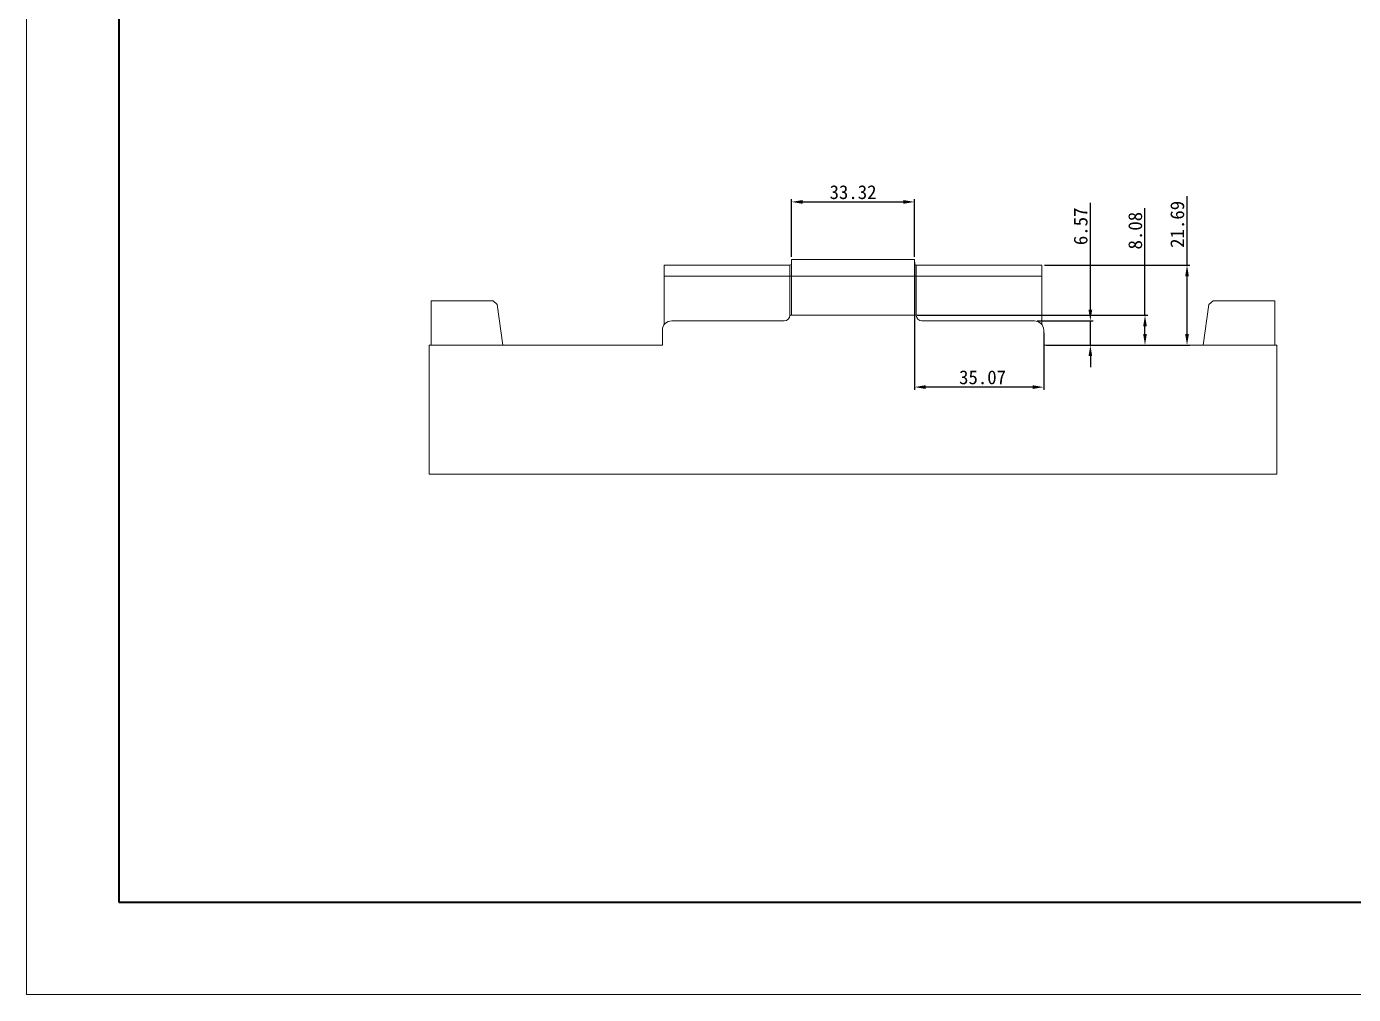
# Model space of a CAD drawing. Header units: millimetres. Extents: x 409 to 1151, y 1574 to 2099.
# Drawn here: x 408.7 to 768.8, y 1573.8 to 1836.3 of the extents above; entities that cross this region are included whole.
import ezdxf
from ezdxf.enums import TextEntityAlignment as Align

# ---------------------------------------------------------------- set-up
doc = ezdxf.new("R2010")
doc.units = ezdxf.units.MM
for name, color, linetype, lineweight in [('core', 7, 'Continuous', 20), ('dim', 82, 'Continuous', 9), ('文字层', 3, 'Continuous', 18), ('粗实线层', 7, 'Continuous', 35), ('细实线层', 7, 'Continuous', 18)]:
    doc.layers.add(name, color=color, linetype=linetype, lineweight=lineweight)
doc.styles.add('标准', font='FSGB2312.ttf', dxfattribs={"width": 0.667})
doc.dimstyles.new('ISO-25', dxfattribs={"dimscale": 1.5, "dimtxt": 2.5, "dimasz": 2.5, "dimexe": 1.25, "dimexo": 0.625, "dimtad": 1, "dimdsep": 46, "dimtxsty": 'Standard', "dimcen": 2.5, "dimadec": 0, "dimazin": 0, "dimtfac": 1, "dimtmove": 0, "dimatfit": 3, "dimfxl": 0, "dimarcsym": 0})

# ---------------------------------------------------------------- blocks, each defined once
blk = doc.blocks.new('*D5')
at = {"layer": 'Defpoints', "color": 0, "lineweight": 18, "transparency": 16777216}
for p in [(682.22, 1756.52), (697.41, 1756.52), (684.74, 1749.95)]:
    blk.add_point(p, dxfattribs=at)
at = {"layer": 'dim', "color": 0, "lineweight": -2, "transparency": 16777216}
for p, q in [((697.41, 1759.52), (697.41, 1788.54)), ((682.97, 1756.52), (698.15, 1756.52)), ((697.41, 1749.95), (697.41, 1756.52)), ((685.49, 1749.95), (698.15, 1749.95)), ((697.41, 1746.95), (697.41, 1743.95))]:
    blk.add_line(p, q, dxfattribs=at)
at = {"layer": 'dim', "color": 0, "lineweight": 18, "transparency": 16777216}
for points in [[(696.91, 1759.52), (697.91, 1759.52), (697.41, 1756.52)], [(696.91, 1746.95), (697.91, 1746.95), (697.41, 1749.95)]]:
    blk.add_solid(points, dxfattribs=at)
at = {"layer": 'dim', "color": 0, "lineweight": 18, "transparency": 16777216, "insert": (694.78, 1782.16), "char_height": 3.75, "attachment_point": 5, "rotation": 90}
blk.add_mtext('6.57', dxfattribs=at)
blk = doc.blocks.new('*D6')
at = {"layer": 'Defpoints', "color": 0, "lineweight": 18, "transparency": 16777216}
for p in [(649.67, 1758.03), (684.74, 1749.95), (712.23, 1749.95)]:
    blk.add_point(p, dxfattribs=at)
at = {"layer": 'dim', "color": 0, "lineweight": -2, "transparency": 16777216}
for p, q in [((712.23, 1758.03), (712.23, 1787.05)), ((650.41, 1758.03), (712.98, 1758.03)), ((712.23, 1752.95), (712.23, 1755.03)), ((685.49, 1749.95), (712.98, 1749.95))]:
    blk.add_line(p, q, dxfattribs=at)
at = {"layer": 'dim', "color": 0, "lineweight": 18, "transparency": 16777216}
for points in [[(711.73, 1755.03), (712.73, 1755.03), (712.23, 1758.03)], [(711.73, 1752.95), (712.73, 1752.95), (712.23, 1749.95)]]:
    blk.add_solid(points, dxfattribs=at)
at = {"layer": 'dim', "color": 0, "lineweight": 18, "transparency": 16777216, "insert": (709.6, 1780.98), "char_height": 3.75, "attachment_point": 5, "rotation": 90}
blk.add_mtext('8.08', dxfattribs=at)
blk = doc.blocks.new('*D7')
at = {"layer": 'Defpoints', "color": 0, "lineweight": 18, "transparency": 16777216}
for p in [(649.67, 1773.16), (684.74, 1753.99), (649.67, 1738.56)]:
    blk.add_point(p, dxfattribs=at)
at = {"layer": 'dim', "color": 0, "lineweight": -2, "transparency": 16777216}
for p, q in [((649.67, 1772.41), (649.67, 1737.81)), ((684.74, 1753.25), (684.74, 1737.81)), ((681.74, 1738.56), (652.67, 1738.56))]:
    blk.add_line(p, q, dxfattribs=at)
at = {"layer": 'dim', "color": 0, "lineweight": 18, "transparency": 16777216}
for points in [[(652.67, 1739.06), (652.67, 1738.06), (649.67, 1738.56)], [(681.74, 1739.06), (681.74, 1738.06), (684.74, 1738.56)]]:
    blk.add_solid(points, dxfattribs=at)
at = {"layer": 'dim', "color": 0, "lineweight": 18, "transparency": 16777216, "insert": (668.15, 1741.19), "char_height": 3.75, "attachment_point": 5}
blk.add_mtext('35.07', dxfattribs=at)
blk = doc.blocks.new('*D10')
at = {"layer": 'Defpoints', "color": 0, "lineweight": 18, "transparency": 16777216}
for p in [(684.23, 1771.64), (684.74, 1749.95), (723.64, 1749.95)]:
    blk.add_point(p, dxfattribs=at)
at = {"layer": 'dim', "color": 0, "lineweight": -2, "transparency": 16777216}
for p, q in [((723.64, 1771.64), (723.64, 1790.31)), ((684.98, 1771.64), (724.39, 1771.64)), ((723.64, 1752.95), (723.64, 1768.64)), ((685.49, 1749.95), (724.39, 1749.95))]:
    blk.add_line(p, q, dxfattribs=at)
at = {"layer": 'dim', "color": 0, "lineweight": 18, "transparency": 16777216}
for points in [[(723.14, 1768.64), (724.14, 1768.64), (723.64, 1771.64)], [(723.14, 1752.95), (724.14, 1752.95), (723.64, 1749.95)]]:
    blk.add_solid(points, dxfattribs=at)
at = {"layer": 'dim', "color": 0, "lineweight": 18, "transparency": 16777216, "insert": (721.01, 1782.69), "char_height": 3.75, "attachment_point": 5, "rotation": 90}
blk.add_mtext('21.69', dxfattribs=at)
blk = doc.blocks.new('*D11')
at = {"layer": 'Defpoints', "color": 0, "lineweight": 18, "transparency": 16777216}
for p in [(649.67, 1788.78), (616.35, 1773.16), (649.67, 1773.16)]:
    blk.add_point(p, dxfattribs=at)
at = {"layer": 'dim', "color": 0, "lineweight": -2, "transparency": 16777216}
for p, q in [((616.35, 1773.91), (616.35, 1789.53)), ((619.35, 1788.78), (646.67, 1788.78)), ((649.67, 1773.91), (649.67, 1789.53))]:
    blk.add_line(p, q, dxfattribs=at)
at = {"layer": 'dim', "color": 0, "lineweight": 18, "transparency": 16777216}
for points in [[(619.35, 1789.28), (619.35, 1788.28), (616.35, 1788.78)], [(646.67, 1789.28), (646.67, 1788.28), (649.67, 1788.78)]]:
    blk.add_solid(points, dxfattribs=at)
at = {"layer": 'dim', "color": 0, "lineweight": 18, "transparency": 16777216, "insert": (633.01, 1791.4), "char_height": 3.75, "attachment_point": 5}
blk.add_mtext('33.32', dxfattribs=at)
blk = doc.blocks.new('A4图框')
at = {"layer": '粗实线层'}
for p, q in [((-138.5, 95), (-138.5, -95)), ((-138.5, -95), (138.5, -95))]:
    blk.add_line(p, q, dxfattribs=at)
at = {"layer": '细实线层'}
for p, q in [((-148.5, 105), (-148.5, -105)), ((-148.5, -105), (148.5, -105))]:
    blk.add_line(p, q, dxfattribs=at)
at = {"layer": '文字层', "style": '标准', "width": 0.667}
blk.add_attdef('图纸编号', text='', height=5.19, rotation=180, dxfattribs=at).set_placement((-113.41, 90), align=Align.MIDDLE_CENTER)
blk = doc.blocks.new('A4A-B-Marked')
blk.add_blockref('A4图框', (0, 0))

msp = doc.modelspace()

# ---------------------------------------------------------------- linework, layer by layer
at = {"layer": 'core', "linetype": 'Continuous'}
for p, q in [((581.777, 1771.642), (581.777, 1768.615)), ((615.841, 1771.642), (581.777, 1771.642)), ((615.841, 1771.642), (615.841, 1768.615)), ((616.345, 1773.156), (649.665, 1773.156)), ((616.345, 1773.156), (649.665, 1773.156)), ((616.345, 1773.156), (616.345, 1768.615)), ((649.665, 1773.156), (649.665, 1768.615)), ((650.17, 1771.642), (684.233, 1771.642)), ((650.17, 1771.642), (684.233, 1771.642)), ((650.17, 1771.642), (650.17, 1768.615)), ((684.233, 1771.642), (684.233, 1768.615)), ((581.777, 1755.508), (581.777, 1768.615)), ((615.841, 1768.615), (581.777, 1768.615)), ((615.841, 1758.031), (615.841, 1768.615)), ((616.345, 1768.615), (615.841, 1768.615)), ((616.345, 1758.031), (616.345, 1768.615)), ((616.345, 1768.615), (649.665, 1768.615)), ((616.345, 1768.615), (616.345, 1758.031)), ((649.665, 1768.615), (649.665, 1758.031)), ((649.665, 1768.615), (650.17, 1768.615)), ((649.665, 1768.615), (649.665, 1758.031)), ((650.17, 1768.615), (684.233, 1768.615)), ((650.17, 1758.031), (650.17, 1768.615)), ((684.233, 1755.508), (684.233, 1768.615)), ((535.319, 1761.949), (518.505, 1761.949)), ((518.505, 1749.949), (518.505, 1761.949)), ((536.458, 1760.959), (535.319, 1761.949)), ((538.005, 1749.949), (536.458, 1760.959)), ((728.005, 1749.949), (729.552, 1760.959)), ((730.692, 1761.949), (729.552, 1760.959)), ((747.505, 1761.949), (730.692, 1761.949)), ((747.505, 1749.949), (747.505, 1761.949)), ((615.841, 1758.031), (650.17, 1758.031)), ((581.272, 1749.949), (581.272, 1753.995)), ((583.795, 1756.517), (614.327, 1756.517)), ((651.683, 1756.517), (682.215, 1756.517)), ((684.738, 1753.995), (684.738, 1749.949)), ((581.272, 1749.949), (518.005, 1749.949)), ((518.005, 1714.949), (518.005, 1749.949)), ((748.005, 1749.949), (684.738, 1749.949)), ((748.005, 1714.949), (748.005, 1749.949)), ((518.005, 1714.949), (748.005, 1714.949))]:
    msp.add_line(p, q, dxfattribs=at)
for centre, radius, start, end in [((615.841, 1772.147), 0.504, 270, 0), ((650.17, 1772.147), 0.504, 180, 270), ((614.327, 1758.031), 1.514, 270, 0), ((651.683, 1758.031), 1.514, 180, 270), ((583.795, 1753.995), 2.522, 90, 180), ((682.215, 1753.995), 2.522, 0, 90)]:
    msp.add_arc(centre, radius, start, end, dxfattribs=at)

# ---------------------------------------------------------------- block references
at = {"lineweight": 18, "xscale": 2.5, "yscale": 2.5, "zscale": 2.5}
msp.add_blockref('A4A-B-Marked', (779.977, 1836.34), dxfattribs=at)

# ---------------------------------------------------------------- dimensions: what is measured, and where the dimension line sits
at = {"layer": 'dim', "lineweight": 18}
dim = msp.add_linear_dim(base=(649.665, 1788.779), p1=(616.345, 1773.156), p2=(649.665, 1773.156), dimstyle='ISO-25', override={"dimasz": 2, "dimexe": 0.49975, "dimexo": 0.49975, "dimgap": 0.49975}, dxfattribs=at)
dim.commit()
dim.dimension.update_dxf_attribs({"geometry": '*D11', "text_midpoint": (633.005, 1791.404)})
for base, p1, p2, picture, middle in [((723.635, 1749.949), (684.233, 1771.642), (684.738, 1749.949), '*D10', (723.635, 1782.685)), ((712.229, 1749.949), (649.665, 1758.031), (684.738, 1749.949), '*D6', (712.229, 1780.984)), ((697.405, 1756.517), (684.738, 1749.949), (682.215, 1756.517), '*D5', (697.405, 1782.162))]:
    dim = msp.add_linear_dim(base=base, p1=p1, p2=p2, angle=90, dimstyle='ISO-25', override={"dimasz": 2, "dimexe": 0.49975, "dimexo": 0.49975, "dimgap": 0.49975}, dxfattribs=at)
    dim.commit()
    dim.dimension.update_dxf_attribs({"geometry": picture, "text_midpoint": middle, "dimtype": 160})
dim = msp.add_linear_dim(base=(649.665, 1738.562), p1=(684.738, 1753.995), p2=(649.665, 1773.156), dimstyle='ISO-25', override={"dimasz": 2, "dimexe": 0.49975, "dimexo": 0.49975, "dimgap": 0.49975}, dxfattribs=at)
dim.commit()
dim.dimension.update_dxf_attribs({"geometry": '*D7', "text_midpoint": (668.148, 1738.562), "dimtype": 160})

doc.saveas('drawing.dxf')
